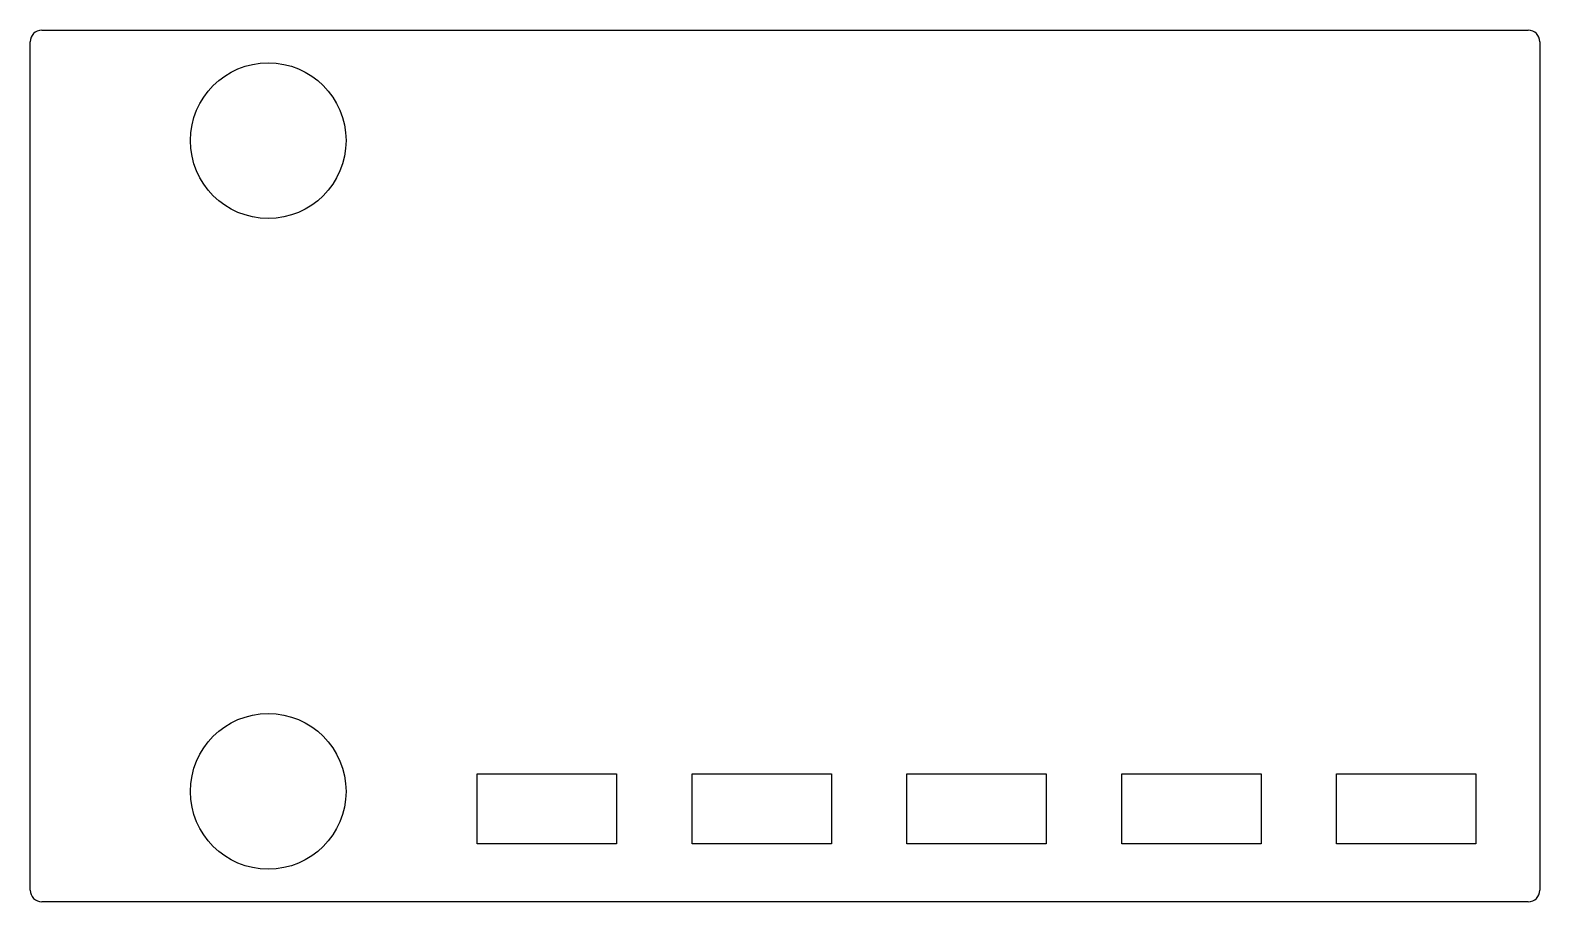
# Model space of a CAD drawing. Extents: x 5 to 135, y 5 to 80.
import ezdxf

# ---------------------------------------------------------------- set-up
doc = ezdxf.new("R2010")
doc.units = 0
doc.layers.add('Sketch', color=7, linetype='CONTINUOUS')

msp = doc.modelspace()

# ---------------------------------------------------------------- linework, layer by layer
at = {"layer": 'Sketch'}
for p, q in [((6, 80), (134, 80)), ((5, 6), (5, 79)), ((135, 79), (135, 6)), ((43.5, 16), (55.5, 16)), ((43.5, 10), (43.5, 16)), ((55.5, 16), (55.5, 10)), ((62, 16), (74, 16)), ((62, 10), (62, 16)), ((74, 16), (74, 10)), ((80.5, 16), (92.5, 16)), ((80.5, 10), (80.5, 16)), ((92.5, 16), (92.5, 10)), ((99, 16), (111, 16)), ((99, 10), (99, 16)), ((111, 16), (111, 10)), ((117.5, 16), (129.5, 16)), ((117.5, 10), (117.5, 16)), ((129.5, 16), (129.5, 10)), ((55.5, 10), (43.5, 10)), ((74, 10), (62, 10)), ((92.5, 10), (80.5, 10)), ((111, 10), (99, 10)), ((129.5, 10), (117.5, 10)), ((134, 5), (6, 5))]:
    msp.add_line(p, q, dxfattribs=at)
for centre in [(25.5, 70.5), (25.5, 14.5)]:
    msp.add_circle(centre, 6.7, dxfattribs=at)
for centre, start, end in [((6, 79), 90, 179.974), ((134, 79), 0, 90), ((6, 6), 179.974, -90), ((134, 6), -90, 0)]:
    msp.add_arc(centre, 1, start, end, dxfattribs=at)

doc.saveas('drawing.dxf')
